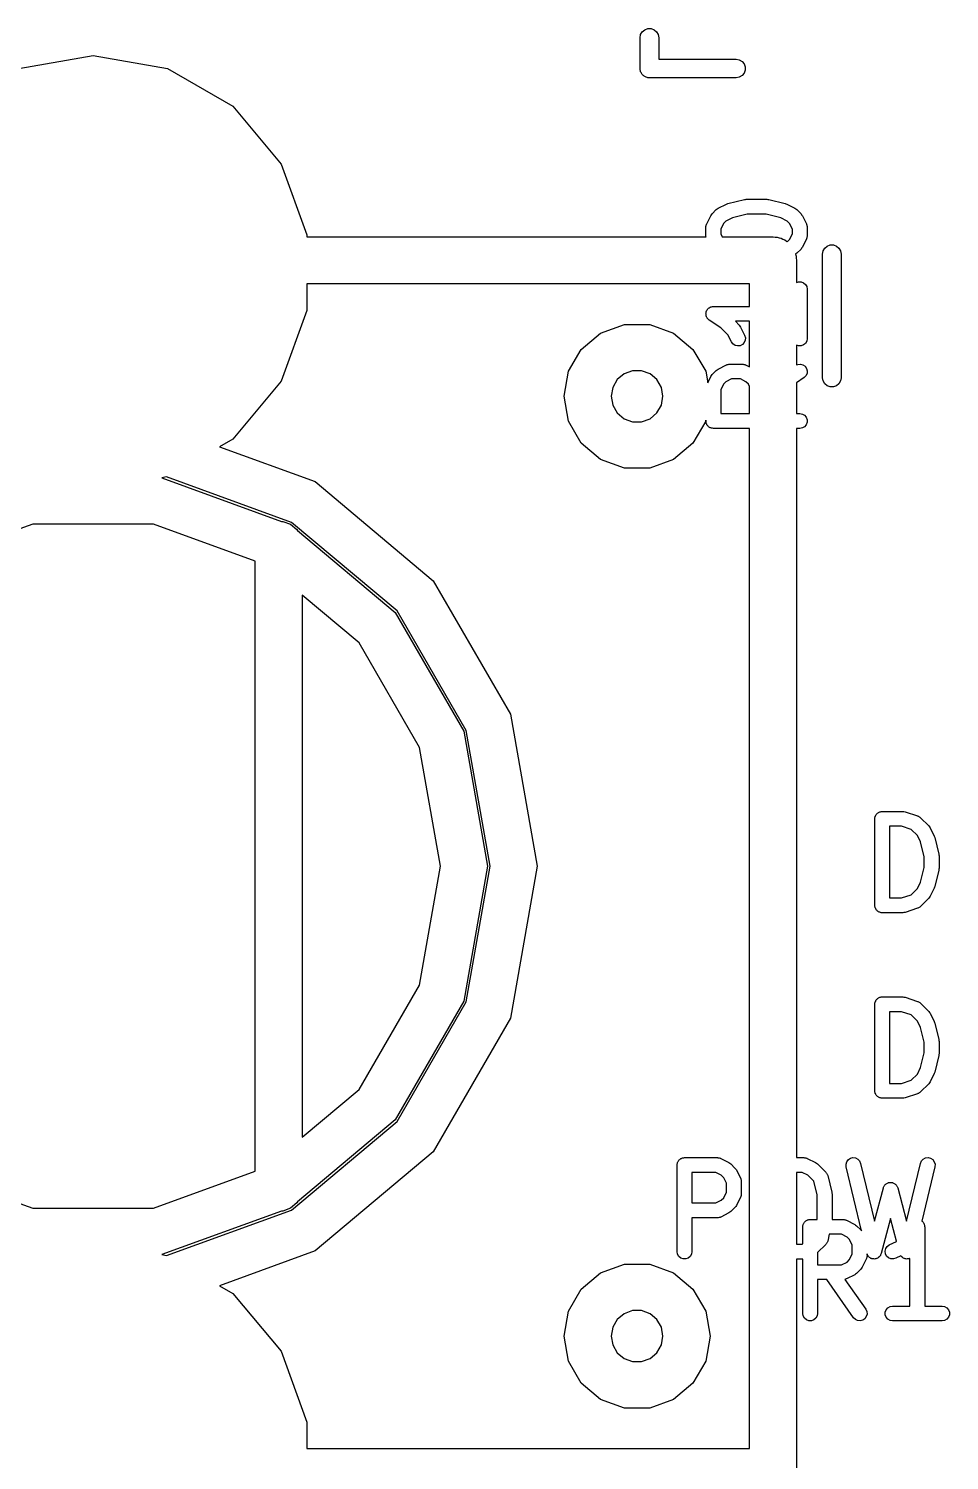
# Model space of a CAD drawing. Extents: x 110.2 to 157.8, y -100.3 to -70.3.
# Drawn here: x 141.58 to 149.03, y -90 to -78.43 of the extents above; entities that cross this region are included whole.
import ezdxf

# ---------------------------------------------------------------- set-up
doc = ezdxf.new("R2010")
doc.units = 0
doc.header["$MEASUREMENT"] = 0
doc.layers.add('BLACK', color=7, linetype='CONTINUOUS')

msp = doc.modelspace()

# ---------------------------------------------------------------- linework, layer by layer
at = {"layer": 'Black'}
for p, q in [((146.525, -78.5009), (146.529, -78.4752)), ((146.529, -78.4752), (146.542, -78.4527)), ((146.542, -78.4527), (146.562, -78.4359)), ((146.562, -78.4359), (146.587, -78.427)), ((146.587, -78.427), (146.613, -78.427)), ((146.613, -78.427), (146.637, -78.4359)), ((146.637, -78.4359), (146.657, -78.4527)), ((146.657, -78.4527), (146.67, -78.4752)), ((146.67, -78.4752), (146.675, -78.5009)), ((146.525, -78.7498), (146.525, -78.5009)), ((146.675, -78.5009), (146.675, -78.6748)), ((141.499, -78.7493), (142.1, -78.6433)), ((142.1, -78.6433), (142.701, -78.7493)), ((146.675, -78.6748), (147.301, -78.6748)), ((147.301, -78.6748), (147.326, -78.6793)), ((147.326, -78.6793), (147.349, -78.6924)), ((147.349, -78.6924), (147.366, -78.7123)), ((147.366, -78.7123), (147.375, -78.7368)), ((142.701, -78.7493), (143.229, -79.0543)), ((146.526, -78.7563), (146.525, -78.7498)), ((146.526, -78.7628), (146.526, -78.7563)), ((146.528, -78.769), (146.526, -78.7628)), ((146.529, -78.7755), (146.528, -78.769)), ((146.533, -78.7812), (146.529, -78.7755)), ((146.535, -78.7873), (146.533, -78.7812)), ((146.539, -78.7923), (146.535, -78.7873)), ((146.542, -78.798), (146.539, -78.7923)), ((146.547, -78.8022), (146.542, -78.798)), ((146.552, -78.8073), (146.547, -78.8022)), ((146.557, -78.8106), (146.552, -78.8073)), ((146.562, -78.8148), (146.557, -78.8106)), ((146.568, -78.817), (146.562, -78.8148)), ((146.574, -78.8203), (146.568, -78.817)), ((146.581, -78.8214), (146.574, -78.8203)), ((146.587, -78.8237), (146.581, -78.8214)), ((146.593, -78.8237), (146.587, -78.8237)), ((146.6, -78.8248), (146.593, -78.8237)), ((147.301, -78.8248), (146.6, -78.8248)), ((147.326, -78.8203), (147.301, -78.8248)), ((147.349, -78.8073), (147.326, -78.8203)), ((147.366, -78.7873), (147.349, -78.8073)), ((147.375, -78.7628), (147.366, -78.7873)), ((147.375, -78.7368), (147.375, -78.7628)), ((143.229, -79.0543), (143.621, -79.5217)), ((143.621, -79.5217), (143.83, -80.095)), ((147.141, -79.8909), (147.149, -79.8854)), ((147.149, -79.8854), (147.157, -79.8797)), ((147.157, -79.8797), (147.223, -79.8463)), ((147.223, -79.8463), (147.229, -79.8445)), ((147.229, -79.8445), (147.235, -79.8418)), ((147.235, -79.8418), (147.369, -79.8085)), ((147.369, -79.8085), (147.376, -79.8079)), ((147.376, -79.8079), (147.383, -79.8067)), ((147.383, -79.8067), (147.55, -79.8067)), ((147.55, -79.8067), (147.557, -79.8079)), ((147.557, -79.8079), (147.565, -79.8085)), ((147.565, -79.8085), (147.698, -79.8418)), ((147.698, -79.8418), (147.704, -79.8445)), ((147.704, -79.8445), (147.71, -79.8463)), ((147.71, -79.8463), (147.777, -79.8797)), ((147.777, -79.8797), (147.785, -79.8854)), ((147.785, -79.8854), (147.792, -79.8909)), ((147.063, -80.0065), (147.096, -79.9398)), ((147.096, -79.9398), (147.102, -79.9321)), ((147.102, -79.9321), (147.108, -79.9242)), ((147.108, -79.9242), (147.141, -79.8909)), ((147.199, -80.0022), (147.177, -80.0475)), ((147.219, -79.9826), (147.199, -80.0022)), ((147.271, -79.9566), (147.219, -79.9826)), ((147.391, -79.9267), (147.271, -79.9566)), ((147.543, -79.9267), (147.391, -79.9267)), ((147.662, -79.9566), (147.543, -79.9267)), ((147.714, -79.9826), (147.662, -79.9566)), ((147.734, -80.0022), (147.714, -79.9826)), ((147.757, -80.0475), (147.734, -80.0022)), ((147.792, -79.8909), (147.826, -79.9242)), ((147.826, -79.9242), (147.831, -79.9321)), ((147.831, -79.9321), (147.837, -79.9398)), ((147.837, -79.9398), (147.87, -80.0065)), ((143.83, -80.095), (143.83, -80.1095)), ((143.83, -80.1095), (147.058, -80.1095)), ((147.057, -80.0265), (147.059, -80.0197)), ((147.057, -80.0299), (147.057, -80.0265)), ((147.057, -80.0333), (147.057, -80.0299)), ((147.057, -80.1), (147.057, -80.0333)), ((147.057, -80.1034), (147.057, -80.1)), ((147.057, -80.1069), (147.057, -80.1034)), ((147.058, -80.1095), (147.057, -80.1069)), ((147.059, -80.0197), (147.06, -80.0128)), ((147.06, -80.0128), (147.062, -80.0098)), ((147.062, -80.0098), (147.063, -80.0065)), ((147.177, -80.0475), (147.177, -80.0858)), ((147.177, -80.0858), (147.188, -80.1095)), ((147.188, -80.1095), (147.6, -80.1095)), ((147.6, -80.1095), (147.616, -80.1124)), ((147.616, -80.1124), (147.633, -80.1124)), ((147.633, -80.1124), (147.649, -80.1181)), ((147.734, -80.1311), (147.757, -80.0858)), ((147.757, -80.0858), (147.757, -80.0475)), ((147.87, -80.0065), (147.871, -80.0098)), ((147.871, -80.0098), (147.873, -80.0128)), ((147.873, -80.0128), (147.874, -80.0197)), ((147.874, -80.1136), (147.873, -80.1205)), ((147.874, -80.0197), (147.876, -80.0265)), ((147.876, -80.1069), (147.874, -80.1136)), ((147.876, -80.0265), (147.876, -80.0299)), ((147.876, -80.0299), (147.877, -80.0333)), ((147.877, -80.1), (147.876, -80.1034)), ((147.876, -80.1034), (147.876, -80.1069)), ((147.877, -80.0333), (147.877, -80.1)), ((147.649, -80.1181), (147.665, -80.121)), ((147.665, -80.121), (147.68, -80.1293)), ((147.68, -80.1293), (147.695, -80.135)), ((147.695, -80.135), (147.708, -80.1457)), ((147.708, -80.1457), (147.715, -80.1499)), ((147.715, -80.1499), (147.734, -80.1311)), ((147.826, -80.2091), (147.792, -80.2424)), ((147.831, -80.2012), (147.826, -80.2091)), ((147.837, -80.1935), (147.831, -80.2012)), ((147.87, -80.1268), (147.837, -80.1935)), ((147.871, -80.1235), (147.87, -80.1268)), ((147.873, -80.1205), (147.871, -80.1235)), ((148, -80.25), (148.005, -80.2243)), ((148.005, -80.2243), (148.018, -80.2018)), ((148.018, -80.2018), (148.037, -80.185)), ((148.037, -80.185), (148.062, -80.1761)), ((148.062, -80.1761), (148.088, -80.1761)), ((148.088, -80.1761), (148.112, -80.185)), ((148.112, -80.185), (148.132, -80.2018)), ((148.132, -80.2018), (148.145, -80.2243)), ((148.145, -80.2243), (148.15, -80.25)), ((147.785, -80.2479), (147.782, -80.2501)), ((147.782, -80.2501), (147.782, -80.2513)), ((147.782, -80.2513), (147.788, -80.2669)), ((147.792, -80.2424), (147.785, -80.2479)), ((147.788, -80.2669), (147.788, -80.2836)), ((147.788, -80.2836), (147.79, -80.3)), ((147.79, -80.3), (147.79, -80.48)), ((148, -81.25), (148, -80.25)), ((148.15, -80.25), (148.15, -81.25)), ((147.409, -80.4905), (143.83, -80.4905)), ((143.83, -80.4905), (143.83, -80.705)), ((147.409, -80.6733), (147.409, -80.4905)), ((147.79, -80.48), (147.806, -80.4742)), ((147.806, -80.4742), (147.827, -80.4742)), ((147.827, -80.4742), (147.847, -80.4814)), ((147.847, -80.4814), (147.863, -80.4948)), ((147.863, -80.4948), (147.873, -80.5128)), ((147.873, -80.5128), (147.877, -80.5333)), ((147.877, -80.5333), (147.877, -80.9333)), ((147.069, -80.6978), (147.073, -80.6919)), ((147.073, -80.6919), (147.076, -80.6899)), ((147.076, -80.6899), (147.078, -80.6874)), ((147.078, -80.6874), (147.084, -80.6838)), ((147.084, -80.6838), (147.09, -80.6795)), ((147.09, -80.6795), (147.093, -80.6786)), ((147.093, -80.6786), (147.096, -80.677)), ((147.096, -80.677), (147.103, -80.6757)), ((147.103, -80.6757), (147.11, -80.6737)), ((147.11, -80.6737), (147.113, -80.6739)), ((147.113, -80.6739), (147.117, -80.6733)), ((147.117, -80.6733), (147.409, -80.6733)), ((143.83, -80.705), (143.621, -81.2783)), ((147.057, -80.7295), (147.058, -80.7262)), ((147.058, -80.7366), (147.057, -80.7295)), ((147.058, -80.7229), (147.06, -80.7162)), ((147.058, -80.7262), (147.058, -80.7229)), ((147.058, -80.7438), (147.058, -80.7366)), ((147.059, -80.7469), (147.058, -80.7438)), ((147.059, -80.7502), (147.059, -80.7469)), ((147.062, -80.7566), (147.059, -80.7502)), ((147.06, -80.7162), (147.062, -80.7092)), ((147.062, -80.7092), (147.064, -80.7065)), ((147.065, -80.7633), (147.062, -80.7566)), ((147.064, -80.7065), (147.065, -80.7033)), ((147.065, -80.7033), (147.069, -80.6978)), ((147.067, -80.7659), (147.065, -80.7633)), ((147.068, -80.7689), (147.067, -80.7659)), ((147.073, -80.7738), (147.068, -80.7689)), ((147.078, -80.7793), (147.073, -80.7738)), ((147.081, -80.781), (147.078, -80.7793)), ((147.083, -80.7833), (147.081, -80.781)), ((147.178, -80.8466), (147.083, -80.7833)), ((147.409, -80.7933), (147.295, -80.7933)), ((147.295, -80.7933), (147.326, -80.8242)), ((147.409, -81.1627), (147.409, -80.7933)), ((146.048, -81.0204), (146.205, -80.8886)), ((146.205, -80.8886), (146.397, -80.8185)), ((146.397, -80.8185), (146.603, -80.8185)), ((146.603, -80.8185), (146.795, -80.8886)), ((146.795, -80.8886), (146.952, -81.0204)), ((147.234, -80.9022), (147.178, -80.8466)), ((147.263, -80.9602), (147.234, -80.9022)), ((147.326, -80.8242), (147.331, -80.8321)), ((147.331, -80.8321), (147.337, -80.8398)), ((147.337, -80.8398), (147.37, -80.9065)), ((147.37, -80.9065), (147.376, -80.9265)), ((147.376, -80.9265), (147.375, -80.9473)), ((145.945, -81.198), (146.048, -81.0204)), ((146.952, -81.0204), (147.055, -81.198)), ((147.275, -80.9769), (147.263, -80.9602)), ((147.293, -80.9884), (147.275, -80.9769)), ((147.313, -80.9932), (147.293, -80.9884)), ((147.334, -80.9908), (147.313, -80.9932)), ((147.352, -80.9815), (147.334, -80.9908)), ((147.367, -80.9664), (147.352, -80.9815)), ((147.375, -80.9473), (147.367, -80.9664)), ((147.806, -80.9924), (147.79, -80.9867)), ((147.79, -80.9867), (147.79, -81.147)), ((147.827, -80.9924), (147.806, -80.9924)), ((147.847, -80.9853), (147.827, -80.9924)), ((147.863, -80.9719), (147.847, -80.9853)), ((147.873, -80.9539), (147.863, -80.9719)), ((147.877, -80.9333), (147.873, -80.9539)), ((147.156, -81.1797), (147.223, -81.1463)), ((147.223, -81.1463), (147.226, -81.1453)), ((147.226, -81.1453), (147.229, -81.1436)), ((147.229, -81.1436), (147.236, -81.1424)), ((147.236, -81.1424), (147.243, -81.1404)), ((147.243, -81.1404), (147.247, -81.1406)), ((147.247, -81.1406), (147.25, -81.14)), ((147.25, -81.14), (147.35, -81.14)), ((147.35, -81.14), (147.353, -81.1406)), ((147.353, -81.1406), (147.357, -81.1404)), ((147.357, -81.1404), (147.364, -81.1424)), ((147.364, -81.1424), (147.371, -81.1436)), ((147.371, -81.1436), (147.374, -81.1453)), ((147.374, -81.1453), (147.377, -81.1463)), ((147.377, -81.1463), (147.409, -81.1627)), ((147.79, -81.147), (147.801, -81.142)), ((147.801, -81.142), (147.822, -81.1402)), ((147.822, -81.1402), (147.842, -81.1456)), ((147.842, -81.1456), (147.859, -81.1576)), ((147.859, -81.1576), (147.871, -81.1747)), ((145.909, -81.4), (145.945, -81.198)), ((146.34, -81.2653), (146.303, -81.3283)), ((146.395, -81.2186), (146.34, -81.2653)), ((146.464, -81.1937), (146.395, -81.2186)), ((146.536, -81.1937), (146.464, -81.1937)), ((146.605, -81.2186), (146.536, -81.1937)), ((146.66, -81.2653), (146.605, -81.2186)), ((146.697, -81.3283), (146.66, -81.2653)), ((147.055, -81.198), (147.071, -81.2902)), ((147.071, -81.2902), (147.096, -81.2398)), ((147.096, -81.2398), (147.102, -81.2321)), ((147.102, -81.2321), (147.108, -81.2242)), ((147.108, -81.2242), (147.141, -81.1909)), ((147.141, -81.1909), (147.149, -81.1854)), ((147.149, -81.1854), (147.156, -81.1797)), ((147.264, -81.26), (147.219, -81.2826)), ((147.336, -81.26), (147.264, -81.26)), ((147.381, -81.2826), (147.336, -81.26)), ((147.851, -81.2492), (147.79, -81.2916)), ((147.866, -81.2344), (147.851, -81.2492)), ((147.875, -81.2155), (147.866, -81.2344)), ((147.871, -81.1747), (147.876, -81.1948)), ((147.876, -81.1948), (147.875, -81.2155)), ((148.005, -81.2757), (148, -81.25)), ((148.018, -81.2982), (148.005, -81.2757)), ((148.145, -81.2757), (148.132, -81.2982)), ((148.15, -81.25), (148.145, -81.2757)), ((143.621, -81.2783), (143.229, -81.7457)), ((146.303, -81.3283), (146.29, -81.4)), ((146.709, -81.4), (146.697, -81.3283)), ((147.199, -81.3022), (147.177, -81.3475)), ((147.177, -81.3475), (147.177, -81.54)), ((147.219, -81.2826), (147.199, -81.3022)), ((147.401, -81.3022), (147.381, -81.2826)), ((147.409, -81.3198), (147.401, -81.3022)), ((147.409, -81.54), (147.409, -81.3198)), ((147.79, -81.2916), (147.79, -81.54)), ((148.037, -81.315), (148.018, -81.2982)), ((148.062, -81.3239), (148.037, -81.315)), ((148.088, -81.3239), (148.062, -81.3239)), ((148.112, -81.315), (148.088, -81.3239)), ((148.132, -81.2982), (148.112, -81.315)), ((145.945, -81.602), (145.909, -81.4)), ((146.29, -81.4), (146.303, -81.4717)), ((146.303, -81.4717), (146.34, -81.5347)), ((146.66, -81.5347), (146.697, -81.4717)), ((146.697, -81.4717), (146.709, -81.4)), ((146.048, -81.7796), (145.945, -81.602)), ((146.34, -81.5347), (146.395, -81.5814)), ((146.395, -81.5814), (146.464, -81.6063)), ((146.464, -81.6063), (146.536, -81.6063)), ((146.536, -81.6063), (146.605, -81.5814)), ((146.605, -81.5814), (146.66, -81.5347)), ((147.055, -81.602), (146.952, -81.7796)), ((147.057, -81.5919), (147.055, -81.602)), ((147.057, -81.6), (147.057, -81.5919)), ((147.058, -81.6052), (147.057, -81.6)), ((147.058, -81.6104), (147.058, -81.6052)), ((147.059, -81.6153), (147.058, -81.6104)), ((147.06, -81.6205), (147.059, -81.6153)), ((147.063, -81.6251), (147.06, -81.6205)), ((147.177, -81.54), (147.409, -81.54)), ((147.79, -81.54), (147.817, -81.54)), ((147.817, -81.54), (147.837, -81.5436)), ((147.837, -81.5436), (147.855, -81.554)), ((147.855, -81.554), (147.869, -81.57)), ((147.869, -81.57), (147.876, -81.5896)), ((147.876, -81.6104), (147.869, -81.63)), ((147.876, -81.5896), (147.876, -81.6104)), ((147.065, -81.63), (147.063, -81.6251)), ((147.068, -81.634), (147.065, -81.63)), ((147.071, -81.6386), (147.068, -81.634)), ((147.075, -81.6419), (147.071, -81.6386)), ((147.078, -81.646), (147.075, -81.6419)), ((147.083, -81.6486), (147.078, -81.646)), ((147.087, -81.652), (147.083, -81.6486)), ((147.092, -81.6538), (147.087, -81.652)), ((147.096, -81.6564), (147.092, -81.6538)), ((147.101, -81.6573), (147.096, -81.6564)), ((147.106, -81.6591), (147.101, -81.6573)), ((147.111, -81.6591), (147.106, -81.6591)), ((147.117, -81.66), (147.111, -81.6591)), ((147.409, -81.66), (147.117, -81.66)), ((147.409, -89.9095), (147.409, -81.66)), ((147.817, -81.66), (147.79, -81.66)), ((147.79, -81.66), (147.79, -87.5567)), ((147.837, -81.6564), (147.817, -81.66)), ((147.855, -81.646), (147.837, -81.6564)), ((147.869, -81.63), (147.855, -81.646)), ((143.229, -81.7457), (143.122, -81.8078)), ((143.122, -81.8078), (143.896, -82.0896)), ((146.205, -81.9114), (146.048, -81.7796)), ((146.952, -81.7796), (146.795, -81.9114)), ((146.397, -81.9815), (146.205, -81.9114)), ((146.795, -81.9114), (146.603, -81.9815)), ((142.695, -82.0518), (142.655, -82.0587)), ((142.655, -82.0587), (143.624, -82.4114)), ((143.705, -82.4196), (142.695, -82.0518)), ((146.603, -81.9815), (146.397, -81.9815)), ((143.896, -82.0896), (144.851, -82.8914)), ((141.612, -82.4334), (140.695, -82.7671)), ((142.588, -82.4334), (141.612, -82.4334)), ((143.411, -82.7329), (142.588, -82.4334)), ((143.624, -82.4114), (143.634, -82.4114)), ((143.634, -82.4114), (143.696, -82.4341)), ((144.559, -83.1363), (143.705, -82.4196)), ((143.696, -82.4341), (143.747, -82.4766)), ((143.747, -82.4766), (143.752, -82.4847)), ((143.752, -82.4847), (144.544, -83.1494)), ((143.411, -87.6671), (143.411, -82.7329)), ((144.851, -82.8914), (145.475, -83.9716)), ((144.252, -83.3943), (143.792, -83.008)), ((143.792, -83.008), (143.792, -87.392)), ((144.544, -83.1494), (145.098, -84.1089)), ((145.117, -84.1019), (144.559, -83.1363)), ((144.74, -84.2392), (144.252, -83.3943)), ((145.475, -83.9716), (145.692, -85.2)), ((145.098, -84.1089), (145.29, -85.2)), ((145.311, -85.2), (145.117, -84.1019)), ((144.909, -85.2), (144.74, -84.2392)), ((148.423, -84.8167), (148.424, -84.8115)), ((148.423, -85.5167), (148.423, -84.8167)), ((148.424, -84.8062), (148.426, -84.8013)), ((148.424, -84.8115), (148.424, -84.8062)), ((148.426, -84.8013), (148.427, -84.7961)), ((148.427, -84.7961), (148.43, -84.7916)), ((148.43, -84.7916), (148.431, -84.7867)), ((148.431, -84.7867), (148.435, -84.7826)), ((148.435, -84.7826), (148.437, -84.7781)), ((148.437, -84.7781), (148.441, -84.7747)), ((148.441, -84.7747), (148.445, -84.7707)), ((148.445, -84.7707), (148.449, -84.7681)), ((148.449, -84.7681), (148.453, -84.7647)), ((148.453, -84.7647), (148.458, -84.7629)), ((148.458, -84.7629), (148.463, -84.7603)), ((148.463, -84.7603), (148.468, -84.7594)), ((148.468, -84.7594), (148.473, -84.7576)), ((148.473, -84.7576), (148.478, -84.7576)), ((148.478, -84.7576), (148.483, -84.7567)), ((148.483, -84.7567), (148.65, -84.7567)), ((148.65, -84.7567), (148.659, -84.7583)), ((148.659, -84.7583), (148.669, -84.7597)), ((148.669, -84.7597), (148.769, -84.7931)), ((148.769, -84.7931), (148.772, -84.7947)), ((148.772, -84.7947), (148.775, -84.7956)), ((148.775, -84.7956), (148.781, -84.7997)), ((148.781, -84.7997), (148.787, -84.803)), ((148.787, -84.803), (148.79, -84.8056)), ((148.79, -84.8056), (148.792, -84.8076)), ((148.792, -84.8076), (148.859, -84.8742)), ((148.543, -84.8767), (148.543, -85.4567)), ((148.64, -84.8767), (148.543, -84.8767)), ((148.718, -84.9024), (148.64, -84.8767)), ((148.767, -84.9522), (148.718, -84.9024)), ((148.793, -85.0043), (148.767, -84.9522)), ((148.859, -84.8742), (148.865, -84.8821)), ((148.865, -84.8821), (148.87, -84.8898)), ((148.87, -84.8898), (148.904, -84.9565)), ((148.904, -84.9565), (148.906, -84.9628)), ((148.906, -84.9628), (148.908, -84.9688)), ((148.908, -84.9688), (148.942, -85.1021)), ((148.823, -85.1241), (148.793, -85.0043)), ((144.74, -86.1608), (144.909, -85.2)), ((145.29, -85.2), (145.098, -86.2911)), ((145.117, -86.2981), (145.311, -85.2)), ((145.692, -85.2), (145.475, -86.4284)), ((148.793, -85.3291), (148.823, -85.2093)), ((148.823, -85.2093), (148.823, -85.1241)), ((148.942, -85.1021), (148.942, -85.1094)), ((148.942, -85.1094), (148.943, -85.1167)), ((148.943, -85.1167), (148.943, -85.2167)), ((148.942, -85.2312), (148.908, -85.3646)), ((148.943, -85.2167), (148.942, -85.2239)), ((148.942, -85.2239), (148.942, -85.2312)), ((148.64, -85.4567), (148.718, -85.4309)), ((148.718, -85.4309), (148.767, -85.3811)), ((148.767, -85.3811), (148.793, -85.3291)), ((148.87, -85.4435), (148.865, -85.4512)), ((148.904, -85.3768), (148.87, -85.4435)), ((148.906, -85.3705), (148.904, -85.3768)), ((148.908, -85.3646), (148.906, -85.3705)), ((148.424, -85.5218), (148.423, -85.5167)), ((148.424, -85.5271), (148.424, -85.5218)), ((148.426, -85.532), (148.424, -85.5271)), ((148.427, -85.5372), (148.426, -85.532)), ((148.43, -85.5417), (148.427, -85.5372)), ((148.431, -85.5467), (148.43, -85.5417)), ((148.435, -85.5507), (148.431, -85.5467)), ((148.437, -85.5552), (148.435, -85.5507)), ((148.441, -85.5586), (148.437, -85.5552)), ((148.445, -85.5626), (148.441, -85.5586)), ((148.543, -85.4567), (148.64, -85.4567)), ((148.769, -85.5403), (148.669, -85.5736)), ((148.772, -85.5386), (148.769, -85.5403)), ((148.775, -85.5377), (148.772, -85.5386)), ((148.781, -85.5337), (148.775, -85.5377)), ((148.787, -85.5303), (148.781, -85.5337)), ((148.79, -85.5277), (148.787, -85.5303)), ((148.792, -85.5258), (148.79, -85.5277)), ((148.859, -85.4591), (148.792, -85.5258)), ((148.865, -85.4512), (148.859, -85.4591)), ((148.449, -85.5653), (148.445, -85.5626)), ((148.453, -85.5686), (148.449, -85.5653)), ((148.458, -85.5704), (148.453, -85.5686)), ((148.463, -85.573), (148.458, -85.5704)), ((148.468, -85.574), (148.463, -85.573)), ((148.473, -85.5758), (148.468, -85.574)), ((148.478, -85.5758), (148.473, -85.5758)), ((148.483, -85.5767), (148.478, -85.5758)), ((148.65, -85.5767), (148.483, -85.5767)), ((148.659, -85.575), (148.65, -85.5767)), ((148.669, -85.5736), (148.659, -85.575)), ((144.252, -87.0057), (144.74, -86.1608)), ((145.098, -86.2911), (144.544, -87.2506)), ((144.559, -87.2637), (145.117, -86.2981)), ((148.423, -86.3167), (148.424, -86.3115)), ((148.423, -87.0167), (148.423, -86.3167)), ((148.424, -86.3062), (148.426, -86.3013)), ((148.424, -86.3115), (148.424, -86.3062)), ((148.426, -86.3013), (148.427, -86.2961)), ((148.427, -86.2961), (148.43, -86.2916)), ((148.43, -86.2916), (148.431, -86.2867)), ((148.431, -86.2867), (148.435, -86.2826)), ((148.435, -86.2826), (148.437, -86.2781)), ((148.437, -86.2781), (148.441, -86.2747)), ((148.441, -86.2747), (148.445, -86.2707)), ((148.445, -86.2707), (148.449, -86.2681)), ((148.449, -86.2681), (148.453, -86.2647)), ((148.453, -86.2647), (148.458, -86.2629)), ((148.458, -86.2629), (148.463, -86.2603)), ((148.463, -86.2603), (148.468, -86.2594)), ((148.468, -86.2594), (148.473, -86.2576)), ((148.473, -86.2576), (148.478, -86.2576)), ((148.478, -86.2576), (148.483, -86.2567)), ((148.483, -86.2567), (148.65, -86.2567)), ((148.65, -86.2567), (148.659, -86.2583)), ((148.659, -86.2583), (148.669, -86.2597)), ((148.669, -86.2597), (148.769, -86.2931)), ((148.769, -86.2931), (148.772, -86.2947)), ((148.772, -86.2947), (148.775, -86.2956)), ((148.775, -86.2956), (148.781, -86.2997)), ((148.781, -86.2997), (148.787, -86.303)), ((148.787, -86.303), (148.79, -86.3056)), ((148.79, -86.3056), (148.792, -86.3076)), ((148.792, -86.3076), (148.859, -86.3742)), ((145.475, -86.4284), (144.851, -87.5086)), ((148.543, -86.3767), (148.543, -86.9567)), ((148.64, -86.3767), (148.543, -86.3767)), ((148.718, -86.4024), (148.64, -86.3767)), ((148.767, -86.4522), (148.718, -86.4024)), ((148.793, -86.5043), (148.767, -86.4522)), ((148.859, -86.3742), (148.865, -86.3821)), ((148.865, -86.3821), (148.87, -86.3898)), ((148.87, -86.3898), (148.904, -86.4565)), ((148.904, -86.4565), (148.906, -86.4628)), ((148.906, -86.4628), (148.908, -86.4688)), ((148.908, -86.4688), (148.942, -86.6021)), ((148.823, -86.6241), (148.793, -86.5043)), ((148.793, -86.8291), (148.823, -86.7093)), ((148.823, -86.7093), (148.823, -86.6241)), ((148.942, -86.6021), (148.942, -86.6094)), ((148.942, -86.6094), (148.943, -86.6167)), ((148.943, -86.7167), (148.942, -86.7239)), ((148.943, -86.6167), (148.943, -86.7167)), ((148.767, -86.8811), (148.793, -86.8291)), ((148.942, -86.7312), (148.908, -86.8646)), ((148.942, -86.7239), (148.942, -86.7312)), ((148.64, -86.9567), (148.718, -86.9309)), ((148.718, -86.9309), (148.767, -86.8811)), ((148.87, -86.9435), (148.865, -86.9512)), ((148.904, -86.8768), (148.87, -86.9435)), ((148.906, -86.8705), (148.904, -86.8768)), ((148.908, -86.8646), (148.906, -86.8705)), ((143.792, -87.392), (144.252, -87.0057)), ((148.424, -87.0218), (148.423, -87.0167)), ((148.424, -87.0271), (148.424, -87.0218)), ((148.426, -87.032), (148.424, -87.0271)), ((148.427, -87.0372), (148.426, -87.032)), ((148.43, -87.0417), (148.427, -87.0372)), ((148.431, -87.0467), (148.43, -87.0417)), ((148.435, -87.0507), (148.431, -87.0467)), ((148.437, -87.0552), (148.435, -87.0507)), ((148.441, -87.0586), (148.437, -87.0552)), ((148.445, -87.0626), (148.441, -87.0586)), ((148.449, -87.0653), (148.445, -87.0626)), ((148.543, -86.9567), (148.64, -86.9567)), ((148.769, -87.0403), (148.669, -87.0736)), ((148.772, -87.0386), (148.769, -87.0403)), ((148.775, -87.0377), (148.772, -87.0386)), ((148.781, -87.0337), (148.775, -87.0377)), ((148.787, -87.0303), (148.781, -87.0337)), ((148.79, -87.0277), (148.787, -87.0303)), ((148.792, -87.0258), (148.79, -87.0277)), ((148.859, -86.9591), (148.792, -87.0258)), ((148.865, -86.9512), (148.859, -86.9591)), ((148.453, -87.0686), (148.449, -87.0653)), ((148.458, -87.0704), (148.453, -87.0686)), ((148.463, -87.073), (148.458, -87.0704)), ((148.468, -87.074), (148.463, -87.073)), ((148.473, -87.0758), (148.468, -87.074)), ((148.478, -87.0758), (148.473, -87.0758)), ((148.483, -87.0767), (148.478, -87.0758)), ((148.65, -87.0767), (148.483, -87.0767)), ((148.659, -87.075), (148.65, -87.0767)), ((148.669, -87.0736), (148.659, -87.075)), ((143.705, -87.9804), (144.559, -87.2637)), ((144.544, -87.2506), (143.752, -87.9153)), ((144.851, -87.5086), (143.896, -88.3104)), ((140.695, -87.6329), (141.612, -87.9666)), ((146.823, -87.6167), (146.824, -87.6115)), ((146.823, -88.3167), (146.823, -87.6167)), ((146.824, -87.6062), (146.826, -87.6013)), ((146.824, -87.6115), (146.824, -87.6062)), ((146.826, -87.6013), (146.827, -87.5961)), ((146.827, -87.5961), (146.83, -87.5916)), ((146.83, -87.5916), (146.831, -87.5867)), ((146.831, -87.5867), (146.835, -87.5826)), ((146.835, -87.5826), (146.837, -87.5781)), ((146.837, -87.5781), (146.841, -87.5747)), ((146.841, -87.5747), (146.845, -87.5707)), ((146.845, -87.5707), (146.849, -87.5681)), ((146.849, -87.5681), (146.853, -87.5647)), ((146.853, -87.5647), (146.858, -87.5629)), ((146.858, -87.5629), (146.863, -87.5603)), ((146.863, -87.5603), (146.868, -87.5594)), ((146.868, -87.5594), (146.873, -87.5576)), ((146.873, -87.5576), (146.878, -87.5576)), ((146.878, -87.5576), (146.883, -87.5567)), ((146.883, -87.5567), (147.15, -87.5567)), ((147.15, -87.5567), (147.153, -87.5573)), ((147.153, -87.5573), (147.157, -87.5571)), ((147.157, -87.5571), (147.164, -87.5591)), ((147.164, -87.5591), (147.171, -87.5603)), ((147.171, -87.5603), (147.174, -87.562)), ((147.174, -87.562), (147.177, -87.563)), ((147.177, -87.563), (147.243, -87.5963)), ((147.243, -87.5963), (147.251, -87.6021)), ((147.251, -87.6021), (147.259, -87.6076)), ((147.259, -87.6076), (147.292, -87.6409)), ((147.292, -87.6409), (147.298, -87.6488)), ((147.79, -87.5567), (147.85, -87.5567)), ((147.85, -87.5567), (147.853, -87.5573)), ((147.853, -87.5573), (147.857, -87.5571)), ((147.857, -87.5571), (147.864, -87.5591)), ((147.864, -87.5591), (147.871, -87.5603)), ((147.871, -87.5603), (147.874, -87.562)), ((147.874, -87.562), (147.877, -87.563)), ((147.877, -87.563), (147.944, -87.5963)), ((147.944, -87.5963), (147.951, -87.6021)), ((147.951, -87.6021), (147.959, -87.6076)), ((147.959, -87.6076), (148.026, -87.6742)), ((148.19, -87.6098), (148.196, -87.5898)), ((148.192, -87.6306), (148.19, -87.6098)), ((148.315, -88.1496), (148.192, -87.6306)), ((148.196, -87.5898), (148.209, -87.5731)), ((148.209, -87.5731), (148.226, -87.5616)), ((148.226, -87.5616), (148.246, -87.5568)), ((148.246, -87.5568), (148.267, -87.5592)), ((148.267, -87.5592), (148.286, -87.5685)), ((148.286, -87.5685), (148.3, -87.5836)), ((148.3, -87.5836), (148.308, -87.6028)), ((148.308, -87.6028), (148.42, -88.0715)), ((148.68, -88.0715), (148.792, -87.6028)), ((148.792, -87.6028), (148.8, -87.5836)), ((148.8, -87.5836), (148.814, -87.5685)), ((148.908, -87.6306), (148.804, -88.0703)), ((148.814, -87.5685), (148.833, -87.5592)), ((148.833, -87.5592), (148.854, -87.5568)), ((148.854, -87.5568), (148.874, -87.5616)), ((148.874, -87.5616), (148.891, -87.5731)), ((148.891, -87.5731), (148.904, -87.5898)), ((148.904, -87.5898), (148.91, -87.6098)), ((148.91, -87.6098), (148.908, -87.6306)), ((142.588, -87.9666), (143.411, -87.6671)), ((146.943, -87.6767), (146.943, -87.9233)), ((147.136, -87.6767), (146.943, -87.6767)), ((147.181, -87.6993), (147.136, -87.6767)), ((147.201, -87.7189), (147.181, -87.6993)), ((147.223, -87.7642), (147.201, -87.7189)), ((147.298, -87.6488), (147.304, -87.6565)), ((147.304, -87.6565), (147.337, -87.7232)), ((147.337, -87.7232), (147.338, -87.7265)), ((147.338, -87.7265), (147.34, -87.7295)), ((147.34, -87.7295), (147.341, -87.7364)), ((147.341, -87.7364), (147.343, -87.7431)), ((147.343, -87.7431), (147.343, -87.7466)), ((147.343, -87.7466), (147.343, -87.75)), ((147.343, -87.75), (147.343, -87.85)), ((147.79, -87.6767), (147.79, -88.2567)), ((147.836, -87.6767), (147.79, -87.6767)), ((147.881, -87.6993), (147.836, -87.6767)), ((147.929, -87.7473), (147.881, -87.6993)), ((147.957, -87.8574), (147.929, -87.7473)), ((148.026, -87.6742), (148.029, -87.6789)), ((148.029, -87.6789), (148.033, -87.6831)), ((148.033, -87.6831), (148.035, -87.6874)), ((148.035, -87.6874), (148.038, -87.6913)), ((148.038, -87.6913), (148.039, -87.6969)), ((148.039, -87.6969), (148.042, -87.7021)), ((148.042, -87.7021), (148.075, -87.8354)), ((148.53, -87.7609), (148.534, -87.7587)), ((148.534, -87.7587), (148.54, -87.7583)), ((148.54, -87.7583), (148.545, -87.7569)), ((148.545, -87.7569), (148.55, -87.7573)), ((148.55, -87.7573), (148.555, -87.7569)), ((148.555, -87.7569), (148.56, -87.7583)), ((148.56, -87.7583), (148.566, -87.7587)), ((148.566, -87.7587), (148.57, -87.7609)), ((147.201, -87.8811), (147.223, -87.8358)), ((147.223, -87.8358), (147.223, -87.7642)), ((147.338, -87.8735), (147.337, -87.8768)), ((147.34, -87.8705), (147.338, -87.8735)), ((147.341, -87.8636), (147.34, -87.8705)), ((147.343, -87.8569), (147.341, -87.8636)), ((147.343, -87.85), (147.343, -87.8534)), ((147.343, -87.8534), (147.343, -87.8569)), ((147.957, -88.0567), (147.957, -87.8574)), ((148.075, -87.8354), (148.075, -87.8428)), ((148.075, -87.8428), (148.077, -87.85)), ((148.077, -87.85), (148.077, -88.0567)), ((148.42, -88.0715), (148.492, -87.8012)), ((148.492, -87.8012), (148.494, -87.7964)), ((148.494, -87.7964), (148.496, -87.7912)), ((148.496, -87.7912), (148.499, -87.787)), ((148.499, -87.787), (148.501, -87.7823)), ((148.501, -87.7823), (148.505, -87.7785)), ((148.505, -87.7785), (148.508, -87.7742)), ((148.508, -87.7742), (148.512, -87.7712)), ((148.512, -87.7712), (148.516, -87.7676)), ((148.516, -87.7676), (148.52, -87.7653)), ((148.52, -87.7653), (148.525, -87.7623)), ((148.525, -87.7623), (148.53, -87.7609)), ((148.57, -87.7609), (148.575, -87.7623)), ((148.575, -87.7623), (148.58, -87.7653)), ((148.58, -87.7653), (148.584, -87.7676)), ((148.584, -87.7676), (148.588, -87.7712)), ((148.588, -87.7712), (148.592, -87.7742)), ((148.592, -87.7742), (148.595, -87.7785)), ((148.595, -87.7785), (148.599, -87.7823)), ((148.599, -87.7823), (148.601, -87.787)), ((148.601, -87.787), (148.604, -87.7912)), ((148.604, -87.7912), (148.606, -87.7964)), ((148.606, -87.7964), (148.608, -87.8012)), ((148.608, -87.8012), (148.68, -88.0715)), ((141.612, -87.9666), (142.588, -87.9666)), ((143.624, -87.9886), (142.655, -88.3413)), ((142.695, -88.3482), (143.705, -87.9804)), ((143.634, -87.9886), (143.624, -87.9886)), ((143.696, -87.9659), (143.634, -87.9886)), ((143.747, -87.9234), (143.696, -87.9659)), ((143.752, -87.9153), (143.747, -87.9234)), ((146.943, -87.9233), (147.136, -87.9233)), ((147.136, -87.9233), (147.181, -87.9007)), ((147.181, -87.9007), (147.201, -87.8811)), ((147.292, -87.9591), (147.259, -87.9924)), ((147.298, -87.9512), (147.292, -87.9591)), ((147.304, -87.9435), (147.298, -87.9512)), ((147.337, -87.8768), (147.304, -87.9435)), ((147.15, -88.0433), (146.943, -88.0433)), ((146.943, -88.0433), (146.943, -88.3167)), ((147.153, -88.0427), (147.15, -88.0433)), ((147.157, -88.0429), (147.153, -88.0427)), ((147.164, -88.0409), (147.157, -88.0429)), ((147.171, -88.0397), (147.164, -88.0409)), ((147.174, -88.038), (147.171, -88.0397)), ((147.177, -88.037), (147.174, -88.038)), ((147.243, -88.0037), (147.177, -88.037)), ((147.251, -87.9979), (147.243, -88.0037)), ((147.259, -87.9924), (147.251, -87.9979)), ((147.841, -88.1062), (147.843, -88.1013)), ((147.841, -88.1115), (147.841, -88.1062)), ((147.843, -88.1013), (147.844, -88.0961)), ((147.844, -88.0961), (147.846, -88.0916)), ((147.846, -88.0916), (147.848, -88.0867)), ((147.848, -88.0867), (147.851, -88.0826)), ((147.851, -88.0826), (147.854, -88.0781)), ((147.854, -88.0781), (147.858, -88.0747)), ((147.858, -88.0747), (147.861, -88.0707)), ((147.861, -88.0707), (147.866, -88.0681)), ((147.866, -88.0681), (147.87, -88.0647)), ((147.87, -88.0647), (147.875, -88.0629)), ((147.875, -88.0629), (147.879, -88.0603)), ((147.879, -88.0603), (147.885, -88.0594)), ((147.885, -88.0594), (147.89, -88.0576)), ((147.89, -88.0576), (147.895, -88.0576)), ((147.895, -88.0576), (147.9, -88.0567)), ((147.9, -88.0567), (147.957, -88.0567)), ((148.077, -88.0567), (148.167, -88.0567)), ((148.167, -88.0567), (148.17, -88.0573)), ((148.17, -88.0573), (148.174, -88.0571)), ((148.174, -88.0571), (148.18, -88.0591)), ((148.18, -88.0591), (148.187, -88.0603)), ((148.187, -88.0603), (148.19, -88.062)), ((148.19, -88.062), (148.193, -88.063)), ((148.193, -88.063), (148.26, -88.0963)), ((148.26, -88.0963), (148.268, -88.1021)), ((148.268, -88.1021), (148.276, -88.1076)), ((148.55, -88.0495), (148.475, -88.3321)), ((148.599, -88.2329), (148.55, -88.0495)), ((148.804, -88.0703), (148.808, -88.0733)), ((148.808, -88.0733), (148.81, -88.076)), ((148.81, -88.076), (148.813, -88.0781)), ((148.813, -88.0781), (148.816, -88.0843)), ((148.816, -88.0843), (148.82, -88.0901)), ((148.82, -88.0901), (148.821, -88.0933)), ((148.821, -88.0933), (148.823, -88.0961)), ((148.823, -88.0961), (148.824, -88.1032)), ((148.824, -88.1032), (148.826, -88.1101)), ((147.84, -88.1167), (147.841, -88.1115)), ((147.84, -88.2546), (147.84, -88.1167)), ((148.055, -88.1767), (148.042, -88.2312)), ((148.153, -88.1767), (148.055, -88.1767)), ((148.198, -88.1993), (148.153, -88.1767)), ((148.217, -88.2189), (148.198, -88.1993)), ((148.24, -88.2642), (148.217, -88.2189)), ((148.276, -88.1076), (148.309, -88.1409)), ((148.309, -88.1409), (148.315, -88.1488)), ((148.315, -88.1488), (148.315, -88.1496)), ((148.826, -88.1101), (148.826, -88.1134)), ((148.826, -88.1134), (148.827, -88.1167)), ((148.827, -88.1167), (148.827, -88.7567)), ((143.896, -88.3104), (143.122, -88.5922)), ((146.827, -88.3372), (146.823, -88.3167)), ((146.837, -88.3552), (146.827, -88.3372)), ((146.94, -88.3372), (146.929, -88.3552)), ((146.943, -88.3167), (146.94, -88.3372)), ((147.79, -88.2567), (147.836, -88.2567)), ((147.836, -88.2567), (147.84, -88.2546)), ((148.026, -88.2591), (147.96, -88.3249)), ((147.96, -88.3249), (147.96, -88.4233)), ((148.029, -88.2544), (148.026, -88.2591)), ((148.033, -88.2502), (148.029, -88.2544)), ((148.035, -88.2459), (148.033, -88.2502)), ((148.038, -88.242), (148.035, -88.2459)), ((148.039, -88.2365), (148.038, -88.242)), ((148.042, -88.2312), (148.039, -88.2365)), ((148.217, -88.3811), (148.24, -88.3358)), ((148.24, -88.3358), (148.24, -88.2642)), ((148.361, -88.3362), (148.36, -88.3345)), ((148.36, -88.3345), (148.36, -88.35)), ((148.362, -88.3421), (148.361, -88.3362)), ((148.472, -88.3377), (148.47, -88.3435)), ((148.475, -88.3321), (148.472, -88.3377)), ((148.507, -88.3131), (148.512, -88.2928)), ((148.509, -88.3338), (148.507, -88.3131)), ((148.518, -88.3524), (148.509, -88.3338)), ((148.512, -88.2928), (148.523, -88.2754)), ((148.523, -88.2754), (148.54, -88.263)), ((148.54, -88.263), (148.598, -88.234)), ((148.598, -88.234), (148.599, -88.2329)), ((142.655, -88.3413), (142.695, -88.3482)), ((146.205, -88.4886), (146.397, -88.4185)), ((146.397, -88.4185), (146.603, -88.4185)), ((146.603, -88.4185), (146.795, -88.4886)), ((146.853, -88.3686), (146.837, -88.3552)), ((146.873, -88.3758), (146.853, -88.3686)), ((146.894, -88.3758), (146.873, -88.3758)), ((146.913, -88.3686), (146.894, -88.3758)), ((146.929, -88.3552), (146.913, -88.3686)), ((147.84, -88.3767), (147.79, -88.3767)), ((147.79, -88.3767), (147.79, -90.1)), ((147.84, -88.8167), (147.84, -88.3767)), ((147.96, -88.4233), (148.153, -88.4233)), ((148.153, -88.4233), (148.198, -88.4007)), ((148.198, -88.4007), (148.217, -88.3811)), ((148.315, -88.4512), (148.309, -88.4591)), ((148.32, -88.4435), (148.315, -88.4512)), ((148.354, -88.3768), (148.32, -88.4435)), ((148.355, -88.3735), (148.354, -88.3768)), ((148.356, -88.3705), (148.355, -88.3735)), ((148.358, -88.3636), (148.356, -88.3705)), ((148.36, -88.3569), (148.358, -88.3636)), ((148.36, -88.35), (148.359, -88.3534)), ((148.359, -88.3534), (148.36, -88.3569)), ((148.365, -88.3457), (148.362, -88.3421)), ((148.367, -88.3497), (148.365, -88.3457)), ((148.371, -88.3541), (148.367, -88.3497)), ((148.374, -88.3591), (148.371, -88.3541)), ((148.378, -88.3617), (148.374, -88.3591)), ((148.381, -88.3648), (148.378, -88.3617)), ((148.386, -88.3676), (148.381, -88.3648)), ((148.391, -88.3711), (148.386, -88.3676)), ((148.396, -88.3722), (148.391, -88.3711)), ((148.4, -88.3742), (148.396, -88.3722)), ((148.406, -88.3749), (148.4, -88.3742)), ((148.412, -88.3764), (148.406, -88.3749)), ((148.416, -88.3761), (148.412, -88.3764)), ((148.42, -88.3766), (148.416, -88.3761)), ((148.426, -88.3751), (148.42, -88.3766)), ((148.432, -88.3746), (148.426, -88.3751)), ((148.436, -88.3727), (148.432, -88.3746)), ((148.44, -88.3717), (148.436, -88.3727)), ((148.446, -88.3684), (148.44, -88.3717)), ((148.451, -88.3658), (148.446, -88.3684)), ((148.454, -88.3627), (148.451, -88.3658)), ((148.458, -88.3603), (148.454, -88.3627)), ((148.462, -88.3554), (148.458, -88.3603)), ((148.466, -88.351), (148.462, -88.3554)), ((148.468, -88.3471), (148.466, -88.351)), ((148.47, -88.3435), (148.468, -88.3471)), ((148.534, -88.3667), (148.518, -88.3524)), ((148.553, -88.375), (148.534, -88.3667)), ((148.574, -88.3763), (148.553, -88.375)), ((148.593, -88.3703), (148.574, -88.3763)), ((148.634, -88.3502), (148.593, -88.3703)), ((148.634, -88.351), (148.634, -88.3502)), ((148.638, -88.3554), (148.634, -88.351)), ((148.642, -88.3603), (148.638, -88.3554)), ((148.646, -88.3627), (148.642, -88.3603)), ((148.649, -88.3658), (148.646, -88.3627)), ((148.654, -88.3684), (148.649, -88.3658)), ((148.66, -88.3717), (148.654, -88.3684)), ((148.664, -88.3727), (148.66, -88.3717)), ((148.668, -88.3746), (148.664, -88.3727)), ((148.674, -88.3751), (148.668, -88.3746)), ((148.68, -88.3766), (148.674, -88.3751)), ((148.684, -88.3761), (148.68, -88.3766)), ((148.688, -88.3764), (148.684, -88.3761)), ((148.694, -88.3749), (148.688, -88.3764)), ((148.7, -88.3742), (148.694, -88.3749)), ((148.704, -88.3722), (148.7, -88.3742)), ((148.707, -88.3716), (148.704, -88.3722)), ((148.707, -88.7567), (148.707, -88.3716)), ((146.048, -88.6204), (146.205, -88.4886)), ((146.795, -88.4886), (146.952, -88.6204)), ((148.035, -88.5433), (147.96, -88.5433)), ((147.96, -88.5433), (147.96, -88.8167)), ((148.251, -88.8511), (148.035, -88.5433)), ((148.187, -88.5397), (148.18, -88.5409)), ((148.18, -88.5409), (148.18, -88.5409)), ((148.18, -88.5409), (148.349, -88.7823)), ((148.19, -88.538), (148.187, -88.5397)), ((148.193, -88.537), (148.19, -88.538)), ((148.26, -88.5037), (148.193, -88.537)), ((148.268, -88.4979), (148.26, -88.5037)), ((148.276, -88.4924), (148.268, -88.4979)), ((148.309, -88.4591), (148.276, -88.4924)), ((143.122, -88.5922), (143.229, -88.6543)), ((143.229, -88.6543), (143.621, -89.1217)), ((145.945, -88.798), (146.048, -88.6204)), ((146.952, -88.6204), (147.055, -88.798)), ((145.909, -89), (145.945, -88.798)), ((146.464, -88.7937), (146.395, -88.8186)), ((146.536, -88.7937), (146.464, -88.7937)), ((146.605, -88.8186), (146.536, -88.7937)), ((147.055, -88.798), (147.09, -89)), ((148.349, -88.7823), (148.358, -88.8011)), ((148.358, -88.8011), (148.36, -88.8219)), ((148.508, -88.8062), (148.515, -88.7867)), ((148.515, -88.7867), (148.528, -88.7707)), ((148.528, -88.7707), (148.546, -88.7603)), ((148.546, -88.7603), (148.567, -88.7567)), ((148.567, -88.7567), (148.707, -88.7567)), ((148.827, -88.7567), (148.967, -88.7567)), ((148.967, -88.7567), (148.987, -88.7603)), ((148.987, -88.7603), (149.005, -88.7707)), ((149.005, -88.7707), (149.019, -88.7867)), ((149.019, -88.7867), (149.026, -88.8062)), ((146.34, -88.8653), (146.303, -88.9283)), ((146.395, -88.8186), (146.34, -88.8653)), ((146.66, -88.8653), (146.605, -88.8186)), ((146.697, -88.9283), (146.66, -88.8653)), ((147.844, -88.8372), (147.84, -88.8167)), ((147.854, -88.8552), (147.844, -88.8372)), ((147.87, -88.8686), (147.854, -88.8552)), ((147.89, -88.8758), (147.87, -88.8686)), ((147.91, -88.8758), (147.89, -88.8758)), ((147.93, -88.8686), (147.91, -88.8758)), ((147.946, -88.8552), (147.93, -88.8686)), ((147.956, -88.8372), (147.946, -88.8552)), ((147.96, -88.8167), (147.956, -88.8372)), ((148.266, -88.8658), (148.251, -88.8511)), ((148.284, -88.8746), (148.266, -88.8658)), ((148.305, -88.8764), (148.284, -88.8746)), ((148.325, -88.871), (148.305, -88.8764)), ((148.342, -88.8591), (148.325, -88.871)), ((148.354, -88.842), (148.342, -88.8591)), ((148.36, -88.8219), (148.354, -88.842)), ((148.508, -88.8271), (148.508, -88.8062)), ((148.515, -88.8467), (148.508, -88.8271)), ((148.528, -88.8626), (148.515, -88.8467)), ((148.546, -88.873), (148.528, -88.8626)), ((148.567, -88.8767), (148.546, -88.873)), ((148.967, -88.8767), (148.567, -88.8767)), ((148.987, -88.873), (148.967, -88.8767)), ((149.005, -88.8626), (148.987, -88.873)), ((149.019, -88.8467), (149.005, -88.8626)), ((149.026, -88.8271), (149.019, -88.8467)), ((149.026, -88.8062), (149.026, -88.8271)), ((145.945, -89.202), (145.909, -89)), ((146.303, -88.9283), (146.29, -89)), ((146.29, -89), (146.303, -89.0717)), ((146.709, -89), (146.697, -88.9283)), ((146.697, -89.0717), (146.709, -89)), ((147.09, -89), (147.055, -89.202)), ((143.621, -89.1217), (143.83, -89.695)), ((146.303, -89.0717), (146.34, -89.1347)), ((146.34, -89.1347), (146.395, -89.1814)), ((146.605, -89.1814), (146.66, -89.1347)), ((146.66, -89.1347), (146.697, -89.0717)), ((146.048, -89.3796), (145.945, -89.202)), ((146.395, -89.1814), (146.464, -89.2063)), ((146.464, -89.2063), (146.536, -89.2063)), ((146.536, -89.2063), (146.605, -89.1814)), ((147.055, -89.202), (146.952, -89.3796)), ((146.205, -89.5114), (146.048, -89.3796)), ((146.952, -89.3796), (146.795, -89.5114)), ((146.397, -89.5815), (146.205, -89.5114)), ((146.603, -89.5815), (146.397, -89.5815)), ((146.795, -89.5114), (146.603, -89.5815)), ((143.83, -89.695), (143.83, -89.9095)), ((143.83, -89.9095), (147.409, -89.9095))]:
    msp.add_line(p, q, dxfattribs=at)

doc.saveas('drawing.dxf')
